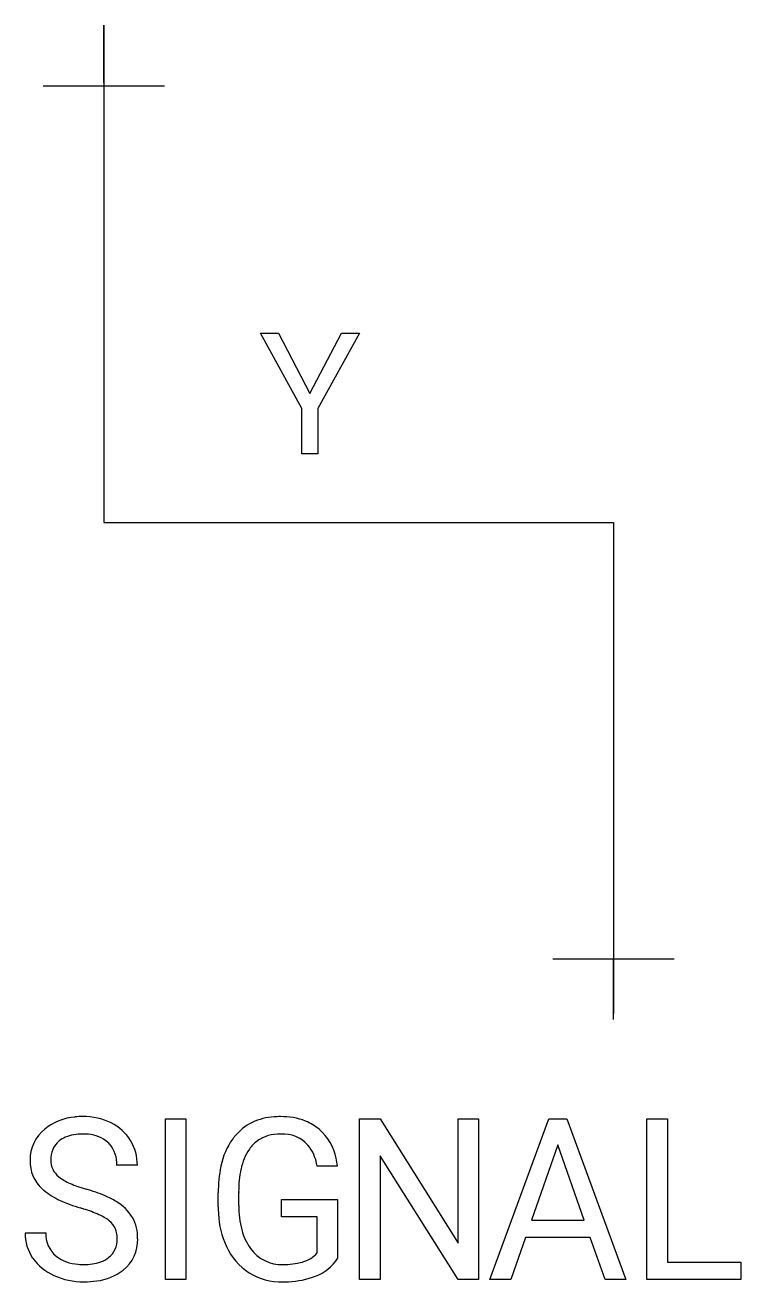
# Model space of a CAD drawing. Extents: x 4.6 to 12.4, y -1.6 to 12.1.
import ezdxf

# ---------------------------------------------------------------- set-up
doc = ezdxf.new("R2010")
doc.units = 0
doc.layers.add('DEFAULT_255_1_388', color=255, linetype='CONTINUOUS')
doc.layers.add('DEFAULT_255_2_778', color=255, linetype='CONTINUOUS')

msp = doc.modelspace()

# ---------------------------------------------------------------- linework, layer by layer
at = {"layer": 'DEFAULT_255_1_388'}
for p, q in [((7.583, 7.913), (7.13, 8.738)), ((7.13, 8.738), (7.329, 8.738)), ((7.329, 8.738), (7.67, 8.077)), ((7.67, 8.077), (8.013, 8.738)), ((8.21, 8.738), (7.757, 7.913)), ((8.013, 8.738), (8.21, 8.738)), ((7.583, 7.422), (7.583, 7.913)), ((7.757, 7.913), (7.757, 7.422)), ((7.757, 7.422), (7.583, 7.422))]:
    msp.add_line(p, q, dxfattribs=at)
at = {"layer": 'DEFAULT_255_2_778'}
for p, q in [((5.423, 12.097), (5.423, 6.673)), ((5.423, 11.468), (5.423, 12.097)), ((4.761, 11.435), (6.084, 11.435)), ((5.423, 6.673), (10.979, 6.673)), ((10.979, 6.673), (10.979, 1.315)), ((10.318, 1.91), (11.641, 1.91)), ((10.979, 1.249), (10.979, 1.91)), ((6.094, -1.588), (6.094, 0.166)), ((6.094, 0.166), (6.317, 0.166)), ((6.317, 0.166), (6.317, -1.588)), ((6.317, 0.166), (6.317, 0.166)), ((8.211, -1.588), (8.211, 0.166)), ((8.211, 0.166), (8.435, 0.166)), ((8.435, 0.166), (9.288, -1.191)), ((9.288, -1.191), (9.288, 0.166)), ((9.288, 0.166), (9.509, 0.166)), ((9.509, 0.166), (9.509, -1.588)), ((9.509, 0.166), (9.509, 0.166)), ((9.63, -1.588), (10.275, 0.166)), ((10.275, 0.166), (10.47, 0.166)), ((10.47, 0.166), (11.116, -1.588)), ((11.344, -1.588), (11.344, 0.166)), ((11.344, 0.166), (11.568, 0.166)), ((11.568, 0.166), (11.568, -1.399)), ((11.568, 0.166), (11.568, 0.166)), ((10.372, -0.119), (10.086, -0.94)), ((10.373, -0.119), (10.372, -0.119)), ((10.66, -0.94), (10.373, -0.119)), ((9.285, -1.588), (8.435, -0.236)), ((8.435, -0.236), (8.435, -1.588)), ((5.789, -0.341), (5.565, -0.341)), ((7.971, -0.349), (7.748, -0.349)), ((6.67, -0.795), (6.67, -0.642)), ((6.893, -0.636), (6.893, -0.78)), ((5.166, -0.806), (5.166, -0.806)), ((7.359, -0.902), (7.359, -0.714)), ((7.359, -0.714), (7.971, -0.714)), ((7.971, -0.714), (7.972, -0.714)), ((7.972, -0.714), (7.972, -1.358)), ((7.75, -0.902), (7.359, -0.902)), ((7.75, -1.297), (7.75, -0.902)), ((10.086, -0.94), (10.66, -0.94)), ((4.565, -1.079), (4.789, -1.079)), ((10.019, -1.13), (9.86, -1.588)), ((10.727, -1.13), (10.019, -1.13)), ((10.888, -1.588), (10.727, -1.13)), ((11.568, -1.399), (12.368, -1.399)), ((12.368, -1.399), (12.368, -1.588)), ((6.317, -1.588), (6.094, -1.588)), ((8.435, -1.588), (8.211, -1.588)), ((9.509, -1.588), (9.285, -1.588)), ((9.86, -1.588), (9.63, -1.588)), ((11.116, -1.588), (10.888, -1.588)), ((10.888, -1.588), (10.888, -1.588)), ((12.368, -1.588), (11.344, -1.588))]:
    msp.add_line(p, q, dxfattribs=at)
for centre, radius, start, end in [((5.148, -0.394), 0.581, 94, 129.5189), ((5.191, -0.683), 0.874, 89.914, 95.4877), ((5.205, -0.48), 0.671, 63.6069, 91.0385), ((7.304, -0.403), 0.591, 92.4048, 140.6216), ((7.348, -0.698), 0.888, 89.9476, 94.3917), ((7.362, -0.539), 0.729, 69.0136, 91.0529), ((7.426, -0.351), 0.53, 48.9958, 68.2222), ((5.05, -0.28), 0.431, 129.0079, 181.0736), ((5.18, -0.468), 0.468, 88.4356, 112.2992), ((5.194, -0.613), 0.613, 84.3847, 90.1122), ((5.273, -0.343), 0.518, 31.5981, 63.6469), ((7.386, -0.384), 0.582, 11.9907, 48.1644), ((5.099, -0.272), 0.255, 129.5713, 182.7939), ((5.12, -0.302), 0.292, 113.6702, 129.0213), ((5.233, -0.357), 0.355, 48.5571, 86.6067), ((5.264, -0.309), 0.298, 41.7786, 46.9368), ((5.232, -0.326), 0.334, 357.3547, 40.2292), ((5.282, -0.337), 0.507, 359.6027, 31.5379), ((7.464, -0.506), 0.781, 144.4891, 168.4345), ((7.343, -0.432), 0.639, 140.7949, 143.6155), ((7.325, -0.384), 0.384, 127.0348, 145.0193), ((7.334, -0.416), 0.416, 87.9242, 125.4274), ((7.35, -0.596), 0.595, 85.5241, 90.0649), ((7.388, -0.35), 0.348, 34.7016, 88.5592), ((7.508, -0.5), 0.601, 145.9996, 168.7063), ((7.247, -0.426), 0.507, 8.7495, 32.6416), ((7.104, -0.467), 0.876, 7.7882, 13.4949), ((5.027, -0.296), 0.409, 178.8316, 227.1018), ((5.073, -0.285), 0.229, 179.7098, 231.8925), ((8.015, -0.63), 1.345, 167.9878, 180.54), ((8.081, -0.626), 1.188, 168.14, 180.0594), ((5.256, -0.059), 0.52, 231.4042, 247.2071), ((5.604, 0.725), 1.378, 246.5054, 254.2429), ((5.098, -0.231), 0.505, 226.2848, 229.4025), ((5.265, -0.015), 0.777, 230.4094, 245.7223), ((4.735, -2.34), 1.808, 67.1418, 74.1288), ((5.081, -1.518), 0.916, 58.5682, 67.1177), ((8.552, -0.643), 1.658, 179.4532, 179.7602), ((5.607, 0.715), 1.583, 245.2957, 253.8312), ((4.445, -3.205), 2.505, 72.3976, 73.2835), ((4.755, -2.268), 1.518, 66.1442, 72.8408), ((5.303, -1.173), 0.506, 31.3733, 59.6436), ((7.992, -0.783), 1.322, 180.5321, 183.7869), ((7.888, -0.792), 0.994, 179.2714, 194.7018), ((5.162, -1.365), 0.528, 52.6915, 66.8578), ((5.327, -1.131), 0.242, 356.9038, 50.2675), ((5.338, -1.131), 0.454, 358.5866, 29.1494), ((7.648, -0.819), 0.977, 182.9995, 204.5813), ((5.041, -1.086), 0.476, 179.192, 214.0989), ((5.096, -1.092), 0.307, 177.587, 230.9329), ((7.516, -0.889), 0.61, 194.7895, 216.1791), ((5.323, -1.154), 0.246, 308.1354, 2.3429), ((5.377, -1.156), 0.416, 307.8998, 1.8774), ((7.363, -0.954), 0.662, 204.2572, 237.4907), ((5.098, -1.037), 0.55, 214.9692, 246.6078), ((5.166, -0.99), 0.431, 232.2746, 266.7798), ((5.29, -1.111), 0.301, 289.2499, 307.9805), ((7.362, -1.008), 0.416, 215.5032, 271.8108), ((7.499, -1.071), 0.337, 286.3105, 317.9382), ((7.544, -1.068), 0.517, 291.3034, 325.8236), ((5.203, -0.723), 0.7, 264.9447, 270.0857), ((5.217, -0.877), 0.546, 268.7023, 288.3813), ((5.273, -1.018), 0.589, 277.222, 307.6925), ((7.387, -0.664), 0.759, 269.071, 285.3656), ((7.438, -0.886), 0.532, 286.3868, 287.0505), ((5.198, -0.843), 0.769, 245.4796, 270.4393), ((5.208, -0.664), 0.948, 269.7681, 278.3932), ((7.362, -0.937), 0.676, 238.3343, 271.0127), ((7.375, -0.365), 1.247, 269.9729, 272.8507), ((7.405, -0.721), 0.89, 272.0352, 291.5449)]:
    msp.add_arc(centre, radius, start, end, dxfattribs=at)

doc.saveas('drawing.dxf')
